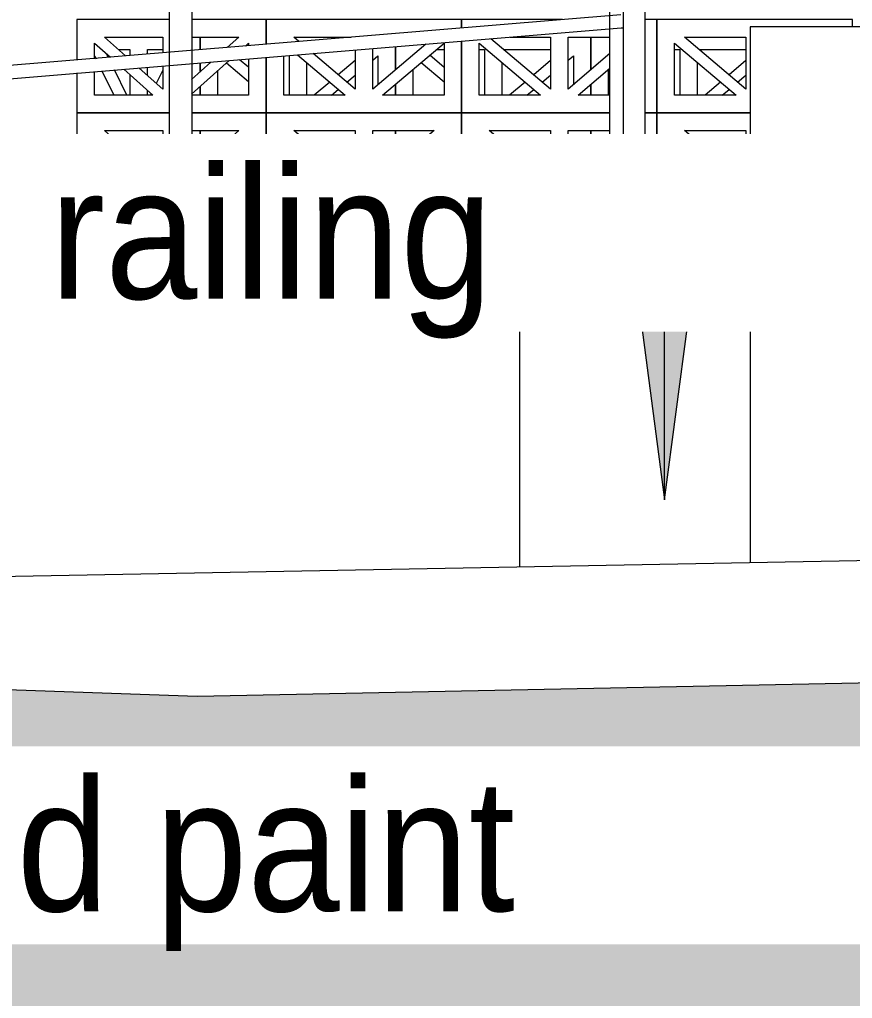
# Model space of a CAD drawing. Header units: millimetres. Extents: x -35517 to 139323, y -3702 to 5999.
# Drawn here: x -32559 to -31613, y -829 to 284 of the extents above; entities that cross this region are included whole.
import ezdxf

# ---------------------------------------------------------------- set-up
doc = ezdxf.new("R2010")
doc.units = ezdxf.units.MM
for name, color, linetype, lineweight in [('A-DETL-GENF', 92, 'Continuous', 5), ('A-DETL-THIN', 151, 'Continuous', 5), ('A-FLOR-HRAL', 11, 'Continuous', 5), ('A-GLAZ-CURT', 52, 'Continuous', 5), ('A-WALL', 113, 'Continuous', 9), ('C-TOPO', 7, 'Continuous', 5), ('G-ANNO-TEXT', 231, 'Continuous', 5)]:
    doc.layers.add(name, color=color, linetype=linetype, lineweight=lineweight)
doc.styles.add('Arial', font='arial.ttf', dxfattribs={"width": 0.9, "height": 150})

# ---------------------------------------------------------------- blocks, each defined once
blk = doc.blocks.new('The BREEZEBLOCK Family1 - The BREEZEBLOCK Family1-1267693-GENERAL NORTH ELEVATION')
at = {"layer": 'A-GLAZ-CURT'}
for p, q in [((-31909.6, 51.2), (-31909.6, 14.6)), ((-31814.6, 37.5), (-31808.6, 37.5)), ((-31808.6, 37.5), (-31808.6, 0)), ((-31786.6, 37.5), (-31733.6, 37.5)), ((-31788.6, 0), (-31788.6, 22.7)), ((-31733.6, 25), (-31752.7, 8.7)), ((-31889.6, 0), (-31889.6, 15.1)), ((-31743, 0.5), (-31733.6, 8.6))]:
    blk.add_line(p, q, dxfattribs=at)
blk = doc.blocks.new('The BREEZEBLOCK Family1 - The BREEZEBLOCK Family1-V1-GENERAL NORTH ELEVATION')
at = {"layer": 'A-GLAZ-CURT'}
for p, q in [((-32131.6, 51.2), (-32131.6, 47.9)), ((-31909.6, 14.6), (-31909.6, 51.2)), ((-32036.6, 37.5), (-32030.6, 37.5)), ((-32030.6, 37.5), (-32030.6, 0)), ((-32008.6, 37.5), (-31955.6, 37.5)), ((-32131.6, 32.8), (-32131.6, 14.6)), ((-32102.4, 22.8), (-32076.6, 0.9)), ((-32076.6, 17.3), (-32092.7, 31.1)), ((-32010.6, 0), (-32010.6, 22.7)), ((-31955.6, 25), (-31974.7, 8.7)), ((-31935.6, 25.5), (-31929.6, 30.6)), ((-31929.6, 30.6), (-31929.6, 0)), ((-32111.6, 0), (-32111.6, 15.1)), ((-31965, 0.5), (-31955.6, 8.6))]:
    blk.add_line(p, q, dxfattribs=at)
blk = doc.blocks.new('The BREEZEBLOCK Family1 - The BREEZEBLOCK Family1-V2-GENERAL NORTH ELEVATION')
at = {"layer": 'A-GLAZ-CURT'}
for p, q in [((-32353.6, 51.2), (-32353.6, 29.4)), ((-32131.6, 47.9), (-32131.6, 51.2)), ((-32306.7, 37.5), (-32298.8, 37.5)), ((-32258.6, 37.5), (-32256.1, 37.5)), ((-32252.6, 22.7), (-32252.6, 0)), ((-32232.6, 0), (-32232.6, 22.7)), ((-32177.6, 25), (-32196.7, 8.7)), ((-32157.6, 25.5), (-32151.6, 30.6)), ((-32151.6, 30.6), (-32151.6, 0)), ((-32131.6, 14.6), (-32131.6, 32.8)), ((-32353.6, 14.3), (-32353.6, 12.6)), ((-32333.6, 0), (-32333.6, 13.5)), ((-32317.9, 17.3), (-32298.8, 1.1)), ((-32298.8, 17.5), (-32300.2, 18.8)), ((-32187, 0.5), (-32177.6, 8.6))]:
    blk.add_line(p, q, dxfattribs=at)
blk = doc.blocks.new('The BREEZEBLOCK Family1 - The BREEZEBLOCK Family1-1267695-GENERAL NORTH ELEVATION')
at = {"layer": 'A-GLAZ-CURT'}
for p, q in [((-32353.6, 29.4), (-32353.6, 51.2)), ((-32446.4, 37.5), (-32433.6, 37.5)), ((-32433.6, 37.5), (-32433.6, 26)), ((-32413.6, 24.4), (-32413.6, 37.5)), ((-32413.6, 37.5), (-32396.1, 37.5)), ((-32473.6, 30.6), (-32468.2, 19.5)), ((-32454.2, 20.7), (-32459.7, 32)), ((-32353.6, 12.6), (-32353.6, 14.3)), ((-32461.4, 5.6), (-32458.7, 0)), ((-32444.1, 0), (-32447.4, 6.8)), ((-32433.6, 7.7), (-32433.6, 0)), ((-32413.6, 8.1), (-32413.6, 9.3)), ((-32397.9, 10.6), (-32403, 0))]:
    blk.add_line(p, q, dxfattribs=at)
blk = doc.blocks.new('The BREEZEBLOCK Family1 - The BREEZEBLOCK Family1-V3-GENERAL NORTH ELEVATION')
at = {"layer": 'A-GLAZ-CURT'}
for p, q in [((-31909.6, 157.6), (-31909.6, 120.6)), ((-31814.6, 143.5), (-31808.6, 143.5)), ((-31808.6, 143.5), (-31808.6, 91.6)), ((-31786.6, 143.5), (-31733.6, 143.5)), ((-31788.6, 91.6), (-31788.6, 128.7)), ((-31733.6, 131), (-31752.7, 114.7)), ((-31889.6, 92.1), (-31889.6, 121.1)), ((-31743, 106.5), (-31733.6, 114.6)), ((-31909.6, 104.1), (-31909.6, 91.6)), ((-31762.4, 106.5), (-31780, 91.6)), ((-31760.6, 91.6), (-31752.7, 98.3))]:
    blk.add_line(p, q, dxfattribs=at)
blk = doc.blocks.new('The BREEZEBLOCK Family1 - The BREEZEBLOCK Family1-V4-GENERAL NORTH ELEVATION')
at = {"layer": 'A-GLAZ-CURT'}
for p, q in [((-32131.6, 157.6), (-32131.6, 120.6)), ((-31909.6, 120.6), (-31909.6, 157.6)), ((-32076.6, 123.3), (-32092.7, 137.1)), ((-32085.2, 143.5), (-32076.6, 143.5)), ((-32036.6, 143.5), (-32030.6, 143.5)), ((-32030.6, 143.5), (-32030.6, 91.6)), ((-32008.6, 143.5), (-31955.6, 143.5)), ((-31935.6, 131.5), (-31929.6, 136.6)), ((-31929.6, 136.6), (-31929.6, 103.6)), ((-32102.4, 128.8), (-32076.6, 106.9)), ((-32010.6, 91.6), (-32010.6, 128.7)), ((-31955.6, 131), (-31974.7, 114.7)), ((-32111.6, 91.6), (-32111.6, 121.1)), ((-31965, 106.5), (-31955.6, 114.6)), ((-32131.6, 104.1), (-32131.6, 91.6)), ((-31984.4, 106.5), (-32002, 91.6)), ((-31909.6, 91.6), (-31909.6, 104.1)), ((-31982.6, 91.6), (-31974.7, 98.3))]:
    blk.add_line(p, q, dxfattribs=at)
blk = doc.blocks.new('The BREEZEBLOCK Family1 - The BREEZEBLOCK Family1-V5-GENERAL NORTH ELEVATION')
at = {"layer": 'A-GLAZ-CURT'}
for p, q in [((-32353.6, 157.6), (-32353.6, 118.6)), ((-32131.6, 120.6), (-32131.6, 157.6)), ((-32298.8, 123.5), (-32314.3, 136.7)), ((-32306.7, 143.5), (-32298.8, 143.5)), ((-32258.6, 143.5), (-32252.6, 143.5)), ((-32252.6, 143.5), (-32252.6, 91.6)), ((-32230.6, 143.5), (-32177.6, 143.5)), ((-32157.6, 131.5), (-32151.6, 136.6)), ((-32151.6, 136.6), (-32151.6, 103.6)), ((-32323.8, 128.3), (-32298.8, 107.1)), ((-32232.6, 91.6), (-32232.6, 128.7)), ((-32177.6, 131), (-32196.7, 114.7)), ((-32333.6, 91.6), (-32333.6, 119.5)), ((-32187, 106.5), (-32177.6, 114.6)), ((-32353.6, 101.7), (-32353.6, 91.6)), ((-32206.4, 106.5), (-32224, 91.6)), ((-32131.6, 91.6), (-32131.6, 104.1)), ((-32204.6, 91.6), (-32196.7, 98.3))]:
    blk.add_line(p, q, dxfattribs=at)
blk = doc.blocks.new('The BREEZEBLOCK Family1 - The BREEZEBLOCK Family1-V6-GENERAL NORTH ELEVATION')
at = {"layer": 'A-GLAZ-CURT'}
for p, q in [((-32353.6, 118.6), (-32353.6, 157.6)), ((-32473.6, 136.6), (-32451.7, 91.6)), ((-32437.1, 91.6), (-32459.7, 138)), ((-32446.4, 143.5), (-32433.6, 143.5)), ((-32433.6, 143.5), (-32433.6, 133)), ((-32413.6, 114.1), (-32413.6, 143.5)), ((-32413.6, 143.5), (-32396.1, 143.5)), ((-32433.6, 115.1), (-32433.6, 91.6)), ((-32396.1, 120.3), (-32403.5, 105.1)), ((-32353.6, 91.6), (-32353.6, 101.7)), ((-32413.6, 91.6), (-32413.6, 97.2)), ((-32409.2, 93.3), (-32410, 91.6))]:
    blk.add_line(p, q, dxfattribs=at)
blk = doc.blocks.new('The BREEZEBLOCK Family1 - The BREEZEBLOCK Family1-V7-GENERAL NORTH ELEVATION')
at = {"layer": 'A-GLAZ-CURT'}
for p, q in [((-31909.6, 263.6), (-31909.6, 226.6)), ((-31814.6, 249.5), (-31808.6, 249.5)), ((-31808.6, 249.5), (-31808.6, 197.6)), ((-31786.6, 249.5), (-31733.6, 249.5)), ((-31788.6, 197.6), (-31788.6, 234.7)), ((-31733.6, 237), (-31752.7, 220.7)), ((-31889.6, 197.6), (-31889.6, 227.1)), ((-31762.4, 212.5), (-31780, 197.6)), ((-31743, 212.5), (-31733.6, 220.6)), ((-31909.6, 210.1), (-31909.6, 197.6)), ((-31760.6, 197.6), (-31752.7, 204.3))]:
    blk.add_line(p, q, dxfattribs=at)
blk = doc.blocks.new('The BREEZEBLOCK Family1 - The BREEZEBLOCK Family1-V8-GENERAL NORTH ELEVATION')
at = {"layer": 'A-GLAZ-CURT'}
for p, q in [((-31909.6, 226.6), (-31909.6, 263.6)), ((-32131.6, 252.8), (-32131.6, 226.6)), ((-32085.2, 249.5), (-32076.6, 249.5)), ((-32036.6, 249.5), (-32030.6, 249.5)), ((-32030.6, 249.5), (-32030.6, 197.6)), ((-32008.6, 249.5), (-31955.6, 249.5)), ((-32102.4, 234.8), (-32076.6, 212.9)), ((-32076.6, 229.3), (-32092.7, 243.1)), ((-32010.6, 197.6), (-32010.6, 234.7)), ((-31955.6, 237), (-31974.7, 220.7)), ((-31935.6, 237.5), (-31929.6, 242.6)), ((-31929.6, 242.6), (-31929.6, 209.6)), ((-32111.6, 197.6), (-32111.6, 227.1)), ((-31984.4, 212.5), (-32002, 197.6)), ((-31965, 212.5), (-31955.6, 220.6)), ((-32131.6, 210.1), (-32131.6, 197.6)), ((-31982.6, 197.6), (-31974.7, 204.3)), ((-31909.6, 197.6), (-31909.6, 210.1))]:
    blk.add_line(p, q, dxfattribs=at)
blk = doc.blocks.new('The BREEZEBLOCK Family1 - The BREEZEBLOCK Family1-V9-GENERAL NORTH ELEVATION')
at = {"layer": 'A-GLAZ-CURT'}
for p, q in [((-32353.6, 263.6), (-32353.6, 249.4)), ((-32131.6, 226.6), (-32131.6, 252.8)), ((-32353.6, 234.3), (-32353.6, 224.6)), ((-32323.8, 234.3), (-32298.8, 213.1)), ((-32298.8, 229.5), (-32308.8, 238)), ((-32252.6, 242.7), (-32252.6, 197.6)), ((-32232.6, 197.6), (-32232.6, 234.7)), ((-32177.6, 237), (-32196.7, 220.7)), ((-32157.6, 237.5), (-32151.6, 242.6)), ((-32151.6, 242.6), (-32151.6, 209.6)), ((-32333.6, 197.6), (-32333.6, 225.5)), ((-32206.4, 212.5), (-32224, 197.6)), ((-32187, 212.5), (-32177.6, 220.6)), ((-32353.6, 207.7), (-32353.6, 197.6)), ((-32204.6, 197.6), (-32196.7, 204.3)), ((-32131.6, 197.6), (-32131.6, 210.1))]:
    blk.add_line(p, q, dxfattribs=at)
blk = doc.blocks.new('The BREEZEBLOCK Family1 - The BREEZEBLOCK Family1-V10-GENERAL NORTH ELEVATION')
at = {"layer": 'A-GLAZ-CURT'}
for p, q in [((-32353.6, 249.4), (-32353.6, 263.6)), ((-32446.4, 249.5), (-32433.6, 249.5)), ((-32433.6, 249.5), (-32433.6, 242.7)), ((-32413.6, 244.4), (-32413.6, 249.5)), ((-32413.6, 249.5), (-32396.1, 249.5)), ((-32473.6, 242.6), (-32471.9, 239.2)), ((-32457.9, 240.4), (-32459.7, 244)), ((-32353.6, 224.6), (-32353.6, 234.3)), ((-32465.2, 225.3), (-32451.7, 197.6)), ((-32437.1, 197.6), (-32451.1, 226.5)), ((-32413.6, 220.1), (-32413.6, 229.3)), ((-32396.1, 226.3), (-32403.5, 211.1)), ((-32433.6, 221.1), (-32433.6, 197.6)), ((-32413.6, 197.6), (-32413.6, 203.2)), ((-32353.6, 197.6), (-32353.6, 207.7)), ((-32409.2, 199.3), (-32410, 197.6))]:
    blk.add_line(p, q, dxfattribs=at)
blk = doc.blocks.new('The BREEZEBLOCK Family1 - The BREEZEBLOCK Family1-V62-GENERAL NORTH ELEVATION')
at = {"layer": 'A-GLAZ-CURT'}
for p, q in [((-31728.6, 71.6), (-31834.6, 71.6)), ((-31834.6, 71.6), (-31834.6, 0)), ((-31814.6, 0), (-31814.6, 44.8)), ((-31814.6, 44.8), (-31761.8, 0)), ((-31742.4, 0), (-31803.3, 51.6)), ((-31803.3, 51.6), (-31733.6, 51.6)), ((-31733.6, 51.6), (-31733.6, 0))]:
    blk.add_line(p, q, dxfattribs=at)
blk = doc.blocks.new('The BREEZEBLOCK Family1 - The BREEZEBLOCK Family1-V63-GENERAL NORTH ELEVATION')
at = {"layer": 'A-GLAZ-CURT'}
for p, q in [((-31888, 71.6), (-32056.6, 71.6)), ((-32056.6, 71.6), (-32056.6, 54.1)), ((-31834.6, 71.6), (-31848.1, 71.6)), ((-31834.6, 0), (-31834.6, 71.6)), ((-31955.6, 47.5), (-31955.6, 0)), ((-31935.6, 0), (-31935.6, 49.1)), ((-31905.5, 51.6), (-31888, 51.6)), ((-32056.6, 39.1), (-32056.6, 0)), ((-32036.6, 0), (-32036.6, 40.7)), ((-32032.2, 41.1), (-31983.8, 0)), ((-31964.4, 0), (-32014.6, 42.6)), ((-31888, 32.9), (-31926.7, 0)), ((-31907.4, 0), (-31888, 16.4))]:
    blk.add_line(p, q, dxfattribs=at)
blk = doc.blocks.new('The BREEZEBLOCK Family1 - The BREEZEBLOCK Family1-V64-GENERAL NORTH ELEVATION')
at = {"layer": 'A-GLAZ-CURT'}
for p, q in [((-32056.6, 71.6), (-32278.6, 71.6)), ((-32278.6, 71.6), (-32278.6, 35.6)), ((-32056.6, 54.1), (-32056.6, 71.6)), ((-32258.6, 37.3), (-32258.6, 44.8)), ((-32258.6, 44.8), (-32250.5, 37.9)), ((-32232.9, 39.4), (-32247.3, 51.6)), ((-32247.3, 51.6), (-32177.6, 51.6)), ((-32177.6, 51.6), (-32177.6, 44)), ((-32157.6, 45.7), (-32157.6, 51.6)), ((-32157.6, 51.6), (-32087.8, 51.6)), ((-32107.7, 34.8), (-32148.7, 0)), ((-32129.4, 0), (-32086.2, 36.6)), ((-32076.6, 37.4), (-32076.6, 0)), ((-32056.6, 0), (-32056.6, 39.1)), ((-32234.4, 24.2), (-32205.8, 0)), ((-32186.4, 0), (-32216.7, 25.7)), ((-32177.6, 29), (-32177.6, 0)), ((-32157.6, 0), (-32157.6, 30.6)), ((-32278.6, 20.6), (-32278.6, 0)), ((-32258.6, 0), (-32258.6, 22.2))]:
    blk.add_line(p, q, dxfattribs=at)
blk = doc.blocks.new('The BREEZEBLOCK Family1 - The BREEZEBLOCK Family1-1267697-GENERAL NORTH ELEVATION')
at = {"layer": 'A-GLAZ-CURT'}
for p, q in [((-32388, 71.6), (-32493.6, 71.6)), ((-32493.6, 71.6), (-32493.6, 17.4)), ((-32278.6, 71.6), (-32363.6, 71.6)), ((-32278.6, 35.6), (-32278.6, 71.6)), ((-32473.6, 19.1), (-32473.6, 44.8)), ((-32473.6, 44.8), (-32447.5, 21.5)), ((-32430.2, 23), (-32462.3, 51.6)), ((-32462.3, 51.6), (-32396.1, 51.6)), ((-32396.1, 51.6), (-32396.1, 25.8)), ((-32363.6, 51.6), (-32309.8, 51.6)), ((-32309.8, 51.6), (-32332.9, 31.1)), ((-32311.9, 32.8), (-32298.6, 44.8)), ((-32298.6, 44.8), (-32298.6, 33.9)), ((-32351.4, 14.5), (-32363.6, 3.6)), ((-32348.7, 0), (-32330.5, 16.2)), ((-32298.6, 18.9), (-32298.6, 0)), ((-32278.6, 0), (-32278.6, 20.6)), ((-32493.6, 3), (-32493.6, 0)), ((-32473.6, 0), (-32473.6, 4.6)), ((-32432.1, 7.8), (-32423.4, 0)), ((-32404.4, 0), (-32414.8, 9.2)), ((-32396.1, 10.8), (-32396.1, 0))]:
    blk.add_line(p, q, dxfattribs=at)
blk = doc.blocks.new('The BREEZEBLOCK Family1 - The BREEZEBLOCK Family1-V65-GENERAL NORTH ELEVATION')
at = {"layer": 'A-GLAZ-CURT'}
for p, q in [((-31728.6, 177.6), (-31834.6, 177.6)), ((-31834.6, 177.6), (-31834.6, 87.5)), ((-31733.6, 98.5), (-31803.3, 157.6)), ((-31803.3, 157.6), (-31733.6, 157.6)), ((-31733.6, 157.6), (-31733.6, 98.5)), ((-31814.6, 91.6), (-31814.6, 150.8)), ((-31814.6, 150.8), (-31744.8, 91.6)), ((-31744.8, 91.6), (-31814.6, 91.6)), ((-31834.6, 71.6), (-31728.6, 71.6))]:
    blk.add_line(p, q, dxfattribs=at)
blk = doc.blocks.new('The BREEZEBLOCK Family1 - The BREEZEBLOCK Family1-V66-GENERAL NORTH ELEVATION')
at = {"layer": 'A-GLAZ-CURT'}
for p, q in [((-31888, 177.6), (-32056.6, 177.6)), ((-32056.6, 177.6), (-32056.6, 71.6)), ((-31834.6, 177.6), (-31848.1, 177.6)), ((-31834.6, 87.5), (-31834.6, 177.6)), ((-31955.6, 98.5), (-32025.3, 157.6)), ((-32025.3, 157.6), (-31955.6, 157.6)), ((-31955.6, 157.6), (-31955.6, 98.5)), ((-31935.6, 98.5), (-31935.6, 157.6)), ((-31935.6, 157.6), (-31888, 157.6)), ((-32036.6, 91.6), (-32036.6, 150.8)), ((-32036.6, 150.8), (-31966.8, 91.6)), ((-31888, 138.9), (-31935.6, 98.5)), ((-31924.3, 91.6), (-31888, 122.4)), ((-31966.8, 91.6), (-32036.6, 91.6)), ((-31888, 91.6), (-31924.3, 91.6)), ((-32056.6, 71.6), (-31888, 71.6)), ((-31848.1, 71.6), (-31834.6, 71.6))]:
    blk.add_line(p, q, dxfattribs=at)
blk = doc.blocks.new('The BREEZEBLOCK Family1 - The BREEZEBLOCK Family1-V67-GENERAL NORTH ELEVATION')
at = {"layer": 'A-GLAZ-CURT'}
for p, q in [((-32056.6, 177.6), (-32278.6, 177.6)), ((-32278.6, 177.6), (-32278.6, 71.6)), ((-32056.6, 71.6), (-32056.6, 177.6)), ((-32177.6, 98.5), (-32247.3, 157.6)), ((-32247.3, 157.6), (-32177.6, 157.6)), ((-32177.6, 157.6), (-32177.6, 98.5)), ((-32087.8, 157.6), (-32157.6, 98.5)), ((-32157.6, 98.5), (-32157.6, 157.6)), ((-32157.6, 157.6), (-32087.8, 157.6)), ((-32258.6, 91.6), (-32258.6, 150.8)), ((-32258.6, 150.8), (-32188.8, 91.6)), ((-32146.3, 91.6), (-32076.6, 150.8)), ((-32076.6, 150.8), (-32076.6, 91.6)), ((-32188.8, 91.6), (-32258.6, 91.6)), ((-32076.6, 91.6), (-32146.3, 91.6)), ((-32278.6, 71.6), (-32056.6, 71.6))]:
    blk.add_line(p, q, dxfattribs=at)
blk = doc.blocks.new('The BREEZEBLOCK Family1 - The BREEZEBLOCK Family1-V68-GENERAL NORTH ELEVATION')
at = {"layer": 'A-GLAZ-CURT'}
for p, q in [((-32388, 177.6), (-32493.6, 177.6)), ((-32493.6, 177.6), (-32493.6, 71.6)), ((-32278.6, 177.6), (-32363.6, 177.6)), ((-32278.6, 71.6), (-32278.6, 177.6)), ((-32396.1, 98.5), (-32462.3, 157.6)), ((-32462.3, 157.6), (-32396.1, 157.6)), ((-32396.1, 157.6), (-32396.1, 98.5)), ((-32309.8, 157.6), (-32363.6, 109.6)), ((-32363.6, 157.6), (-32309.8, 157.6)), ((-32473.6, 91.6), (-32473.6, 150.8)), ((-32473.6, 150.8), (-32407.3, 91.6)), ((-32363.6, 92.7), (-32298.6, 150.8)), ((-32298.6, 150.8), (-32298.6, 91.6)), ((-32407.3, 91.6), (-32473.6, 91.6)), ((-32298.6, 91.6), (-32363.6, 91.6)), ((-32493.6, 71.6), (-32388, 71.6)), ((-32363.6, 71.6), (-32278.6, 71.6))]:
    blk.add_line(p, q, dxfattribs=at)
blk = doc.blocks.new('The BREEZEBLOCK Family1 - The BREEZEBLOCK Family1-V72-GENERAL NORTH ELEVATION')
at = {"layer": 'A-GLAZ-CURT'}
for p, q in [((-31612.6, 283.6), (-31834.6, 283.6)), ((-31834.6, 283.6), (-31834.6, 177.6)), ((-31612.6, 275.3), (-31612.6, 283.6)), ((-31814.6, 197.6), (-31814.6, 256.8)), ((-31814.6, 256.8), (-31744.8, 197.6)), ((-31733.6, 204.5), (-31803.3, 263.6)), ((-31803.3, 263.6), (-31733.6, 263.6)), ((-31733.6, 263.6), (-31733.6, 204.5)), ((-31744.8, 197.6), (-31814.6, 197.6)), ((-31834.6, 177.6), (-31728.6, 177.6))]:
    blk.add_line(p, q, dxfattribs=at)
blk = doc.blocks.new('The BREEZEBLOCK Family1 - The BREEZEBLOCK Family1-V73-GENERAL NORTH ELEVATION')
at = {"layer": 'A-GLAZ-CURT'}
for p, q in [((-31942.1, 283.6), (-32056.6, 283.6)), ((-32056.6, 283.6), (-32056.6, 274.1)), ((-31834.6, 283.6), (-31848.1, 283.6)), ((-31834.6, 177.6), (-31834.6, 283.6)), ((-32056.6, 259.1), (-32056.6, 177.6)), ((-32036.6, 197.6), (-32036.6, 256.8)), ((-32036.6, 256.8), (-31966.8, 197.6)), ((-31955.6, 204.5), (-32023.2, 261.8)), ((-32001.5, 263.6), (-31955.6, 263.6)), ((-31955.6, 263.6), (-31955.6, 204.5)), ((-31935.6, 204.5), (-31935.6, 263.6)), ((-31935.6, 263.6), (-31888, 263.6)), ((-31888, 244.9), (-31935.6, 204.5)), ((-31924.3, 197.6), (-31888, 228.4)), ((-31966.8, 197.6), (-32036.6, 197.6)), ((-31888, 197.6), (-31924.3, 197.6)), ((-32056.6, 177.6), (-31888, 177.6)), ((-31848.1, 177.6), (-31834.6, 177.6))]:
    blk.add_line(p, q, dxfattribs=at)
blk = doc.blocks.new('The BREEZEBLOCK Family1 - The BREEZEBLOCK Family1-V74-GENERAL NORTH ELEVATION')
at = {"layer": 'A-GLAZ-CURT'}
for p, q in [((-32056.6, 283.6), (-32278.6, 283.6)), ((-32278.6, 283.6), (-32278.6, 255.6)), ((-32056.6, 274.1), (-32056.6, 283.6)), ((-32241.5, 258.7), (-32247.3, 263.6)), ((-32247.3, 263.6), (-32182.1, 263.6)), ((-32146.3, 197.6), (-32076.6, 256.8)), ((-32076.6, 256.8), (-32076.6, 197.6)), ((-32056.6, 177.6), (-32056.6, 259.1)), ((-32177.6, 204.5), (-32225.3, 245)), ((-32177.6, 249), (-32177.6, 204.5)), ((-32097.2, 255.7), (-32157.6, 204.5)), ((-32157.6, 204.5), (-32157.6, 250.6)), ((-32278.6, 240.6), (-32278.6, 177.6)), ((-32258.6, 197.6), (-32258.6, 242.2)), ((-32243, 243.5), (-32188.8, 197.6)), ((-32188.8, 197.6), (-32258.6, 197.6)), ((-32076.6, 197.6), (-32146.3, 197.6)), ((-32278.6, 177.6), (-32056.6, 177.6))]:
    blk.add_line(p, q, dxfattribs=at)
blk = doc.blocks.new('The BREEZEBLOCK Family1 - The BREEZEBLOCK Family1-V75-GENERAL NORTH ELEVATION')
at = {"layer": 'A-GLAZ-CURT'}
for p, q in [((-32388, 283.6), (-32493.6, 283.6)), ((-32493.6, 283.6), (-32493.6, 237.4)), ((-32278.6, 283.6), (-32363.6, 283.6)), ((-32278.6, 255.6), (-32278.6, 283.6)), ((-32473.6, 239.1), (-32473.6, 256.8)), ((-32473.6, 256.8), (-32455.7, 240.8)), ((-32438.4, 242.3), (-32462.3, 263.6)), ((-32462.3, 263.6), (-32396.1, 263.6)), ((-32396.1, 263.6), (-32396.1, 245.8)), ((-32363.6, 263.6), (-32309.8, 263.6)), ((-32309.8, 263.6), (-32323, 251.9)), ((-32302.1, 253.6), (-32298.6, 256.8)), ((-32298.6, 256.8), (-32298.6, 253.9)), ((-32363.6, 198.7), (-32320.6, 237.1)), ((-32341.5, 235.3), (-32363.6, 215.6)), ((-32298.6, 238.9), (-32298.6, 197.6)), ((-32278.6, 177.6), (-32278.6, 240.6)), ((-32493.6, 223), (-32493.6, 177.6)), ((-32473.6, 197.6), (-32473.6, 224.6)), ((-32440.3, 227.1), (-32407.3, 197.6)), ((-32396.1, 204.5), (-32423, 228.5)), ((-32396.1, 230.8), (-32396.1, 204.5)), ((-32407.3, 197.6), (-32473.6, 197.6)), ((-32298.6, 197.6), (-32363.6, 197.6)), ((-32493.6, 177.6), (-32388, 177.6)), ((-32363.6, 177.6), (-32278.6, 177.6))]:
    blk.add_line(p, q, dxfattribs=at)
blk = doc.blocks.new('Railing - 25mm-V150-GENERAL NORTH ELEVATION')
at = {"layer": 'A-FLOR-HRAL'}
for p, q in [((-31873.1, 930), (-31873.1, 0)), ((-31873.1, 930), (-31848.1, 930)), ((-31848.1, 0), (-31848.1, 930))]:
    blk.add_line(p, q, dxfattribs=at)
blk = doc.blocks.new('Railing - Railing-1356895-GENERAL NORTH ELEVATION')
at = {"layer": 'A-FLOR-HRAL'}
for p, q in [((-31728.6, 87.5), (-31860.6, 87.5)), ((-31860.6, 72.5), (-31728.6, 72.5))]:
    blk.add_line(p, q, dxfattribs=at)
blk.add_blockref('Railing - 25mm-V150-GENERAL NORTH ELEVATION', (0, 0))
blk = doc.blocks.new('Railing - 25mm-1357133-GENERAL NORTH ELEVATION')
at = {"layer": 'A-FLOR-HRAL'}
for p, q in [((-32388.3, 0), (-32388.3, 648.8)), ((-32363.3, 650.9), (-32363.3, 0))]:
    blk.add_line(p, q, dxfattribs=at)
at = {"layer": 'A-FLOR-HRAL', "flags": 128}
for points in [[(-32388.3, 648.8), (-32388, 648.8), (-32385.6, 649), (-32381.2, 649.4), (-32375.8, 649.8)], [(-32375.8, 649.8), (-32370.4, 650.3), (-32366, 650.6), (-32363.6, 650.8)]]:
    blk.add_lwpolyline(points, dxfattribs=at)
blk = doc.blocks.new('Railing - 25mm-V155-GENERAL NORTH ELEVATION')
at = {"layer": 'A-FLOR-HRAL'}
for p, q in [((-31888.3, 0), (-31888.3, 690.5)), ((-31875.8, 691.5), (-31873, 691.7))]:
    blk.add_line(p, q, dxfattribs=at)
at = {"layer": 'A-FLOR-HRAL', "flags": 128}
blk.add_lwpolyline([(-31888.3, 690.5), (-31888, 690.5), (-31885.6, 690.7), (-31881.2, 691), (-31875.8, 691.5)], dxfattribs=at)
blk = doc.blocks.new('Railing - Railing-1357482-GENERAL NORTH ELEVATION')
at = {"layer": 'A-FLOR-HRAL'}
for p, q in [((-31875.8, 289.2), (-35345.8, 0)), ((-35165.2, 0), (-31875.2, 274.2)), ((-31875.2, 274.2), (-31873.1, 274.2)), ((-31875.8, 69.2), (-32705.8, 0)), ((-31873.1, 69.2), (-31875.8, 69.2)), ((-32525.2, 0), (-31875.2, 54.2)), ((-31875.2, 54.2), (-31873.1, 54.2))]:
    blk.add_line(p, q, dxfattribs=at)
for name in ['Railing - 25mm-V155-GENERAL NORTH ELEVATION', 'Railing - 25mm-1357133-GENERAL NORTH ELEVATION']:
    blk.add_blockref(name, (0, 0))

msp = doc.modelspace()

# ---------------------------------------------------------------- hatches: boundary and pattern name
at = {"layer": 'A-DETL-GENF'}
h = msp.add_hatch(dxfattribs=at)
h.set_pattern_fill('FP_39', style=0, pattern_type=2)
h.set_pattern_definition([(45, (23690.78, 31918.81), (0, 179.99969), [127.279, -127.279]), (45, (23720.78, 31888.81), (0, 179.99969), [127.279, -127.279]), (45, (23750.78, 31858.81), (0, 179.99969), [127.279, -127.279]), (315, (23780.78, 31858.81), (179.99969, 0), [127.279, -127.279]), (315, (23810.78, 31888.81), (179.99969, 0), [127.279, -127.279]), (315, (23840.78, 31918.81), (179.99969, 0), [127.279, -127.279])])
h.paths.add_polyline_path([(-320.6, -2901.7), (64.7, -2900.8), (523.6, -2898), (833.3, -2895.3), (1216.2, -2890.5), (1598, -2884.4), (1978.4, -2876.7), (2357.2, -2867.6), (2734.3, -2856.9), (3109.4, -2844.7), (3482.3, -2830.7), (3852.9, -2815), (4220.9, -2797.5), (4586.1, -2778.3), (4948.4, -2757.1), (5307.5, -2734), (5672.1, -2708.2), (5672.1, 676.2), (4827, 576.7), (121.3, 369.5), (-5670.9, 168.8), (-6748.1, 107.7), (-9451.9, 88.9), (-17174.8, 18.7), (-19292.2, -166.5), (-26828.4, -373.2), (-32357.1, -485.9), (-35516.6, -374), (-35516.6, -2145.2), (-35023.8, -2125.6), (-34465.8, -2105), (-33917.4, -2086.3), (-33378.2, -2069.7), (-32847.6, -2054.9), (-32325.2, -2042), (-31810.5, -2031), (-31302.9, -2021.8), (-30802, -2014.3), (-30307.2, -2008.5), (-29818.1, -2004.3), (-29334.2, -2001.8), (-28617, -2000.9), (-27908.7, -2003.4), (-27207.5, -2009.2), (-26511.9, -2018), (-25820.1, -2029.7), (-25130.5, -2044.3), (-24441.3, -2061.4), (-23751.1, -2081.1), (-23057.9, -2103.1), (-22360.3, -2127.3), (-21420.2, -2162.7), (-20465.1, -2201.3), (-19491.1, -2242.9), (-18240.9, -2298.4), (-15326.3, -2431.4), (-13618.3, -2508), (-12118.6, -2573), (-10863.4, -2625.2), (-9554.5, -2677.3), (-8188, -2728.8), (-7124.3, -2766.7), (-6398.6, -2790.9), (-5661.7, -2813.9), (-4915, -2835.1), (-4160.2, -2854.1), (-3398.9, -2870.5), (-2632.7, -2883.9), (-1863.2, -2893.9), (-1091.9, -2899.9), (-706.2, -2901.4)])
at = {"layer": 'G-ANNO-TEXT'}
msp.add_hatch(color=7, dxfattribs=at).paths.add_polyline_path([(-31825.9, -262.3), (-31786.4, 37.7), (-31865.4, 37.7)])

# ---------------------------------------------------------------- linework, layer by layer
at = {"layer": 'A-DETL-THIN'}
for p, q in [((-32357.1, -485.9), (-35516.6, -374)), ((-26764, -371.9), (-32357.1, -485.9))]:
    msp.add_line(p, q, dxfattribs=at)
at = {"layer": 'A-WALL'}
for p, q in [((-31728.6, 275.3), (-31728.6, -334)), ((-30260.6, 275.3), (-31728.6, 275.3)), ((-31728.6, 0), (-35516.6, 0)), ((-31990.6, -338.8), (-31990.6, 0))]:
    msp.add_line(p, q, dxfattribs=at)
at = {"layer": 'C-TOPO'}
msp.add_line((-18397.3, -88.2), (-34962.8, -393.6), dxfattribs=at)
msp.add_line((-18397.3, -88.2), (-34962.8, -393.6), dxfattribs=at)
at = {"layer": 'G-ANNO-TEXT', "color": 7}
for p, q in [((-31786.4, 37.7), (-31865.4, 37.7)), ((-31865.4, 37.7), (-31825.9, -262.3)), ((-31825.9, -262.3), (-31825.9, 41.2)), ((-31825.9, -262.3), (-31786.4, 37.7)), ((-30938.9, -655), (-31825.9, -655))]:
    msp.add_line(p, q, dxfattribs=at)

# ---------------------------------------------------------------- block references
at = {"layer": 'A-FLOR-HRAL'}
for name in ['Railing - Railing-1356895-GENERAL NORTH ELEVATION', 'Railing - Railing-1357482-GENERAL NORTH ELEVATION']:
    msp.add_blockref(name, (0, 0), dxfattribs=at)
at = {"layer": 'A-GLAZ-CURT'}
for name in ['The BREEZEBLOCK Family1 - The BREEZEBLOCK Family1-V75-GENERAL NORTH ELEVATION', 'The BREEZEBLOCK Family1 - The BREEZEBLOCK Family1-V74-GENERAL NORTH ELEVATION', 'The BREEZEBLOCK Family1 - The BREEZEBLOCK Family1-V73-GENERAL NORTH ELEVATION', 'The BREEZEBLOCK Family1 - The BREEZEBLOCK Family1-V72-GENERAL NORTH ELEVATION', 'The BREEZEBLOCK Family1 - The BREEZEBLOCK Family1-V10-GENERAL NORTH ELEVATION', 'The BREEZEBLOCK Family1 - The BREEZEBLOCK Family1-V9-GENERAL NORTH ELEVATION', 'The BREEZEBLOCK Family1 - The BREEZEBLOCK Family1-V8-GENERAL NORTH ELEVATION', 'The BREEZEBLOCK Family1 - The BREEZEBLOCK Family1-V7-GENERAL NORTH ELEVATION', 'The BREEZEBLOCK Family1 - The BREEZEBLOCK Family1-V68-GENERAL NORTH ELEVATION', 'The BREEZEBLOCK Family1 - The BREEZEBLOCK Family1-V67-GENERAL NORTH ELEVATION', 'The BREEZEBLOCK Family1 - The BREEZEBLOCK Family1-V66-GENERAL NORTH ELEVATION', 'The BREEZEBLOCK Family1 - The BREEZEBLOCK Family1-V65-GENERAL NORTH ELEVATION', 'The BREEZEBLOCK Family1 - The BREEZEBLOCK Family1-V6-GENERAL NORTH ELEVATION', 'The BREEZEBLOCK Family1 - The BREEZEBLOCK Family1-V5-GENERAL NORTH ELEVATION', 'The BREEZEBLOCK Family1 - The BREEZEBLOCK Family1-V4-GENERAL NORTH ELEVATION', 'The BREEZEBLOCK Family1 - The BREEZEBLOCK Family1-V3-GENERAL NORTH ELEVATION', 'The BREEZEBLOCK Family1 - The BREEZEBLOCK Family1-1267697-GENERAL NORTH ELEVATION', 'The BREEZEBLOCK Family1 - The BREEZEBLOCK Family1-V64-GENERAL NORTH ELEVATION', 'The BREEZEBLOCK Family1 - The BREEZEBLOCK Family1-V63-GENERAL NORTH ELEVATION', 'The BREEZEBLOCK Family1 - The BREEZEBLOCK Family1-V62-GENERAL NORTH ELEVATION', 'The BREEZEBLOCK Family1 - The BREEZEBLOCK Family1-1267695-GENERAL NORTH ELEVATION', 'The BREEZEBLOCK Family1 - The BREEZEBLOCK Family1-V2-GENERAL NORTH ELEVATION', 'The BREEZEBLOCK Family1 - The BREEZEBLOCK Family1-V1-GENERAL NORTH ELEVATION', 'The BREEZEBLOCK Family1 - The BREEZEBLOCK Family1-1267693-GENERAL NORTH ELEVATION']:
    msp.add_blockref(name, (0, 0), dxfattribs=at)

# ---------------------------------------------------------------- next in the draw order: texts
at = {"layer": 'G-ANNO-TEXT', "color": 7, "char_height": 150, "attachment_point": 1, "style": 'Arial', "bg_fill": 3, "box_fill_scale": 1.25, "bg_fill_color": 256, "bg_fill_true_color": 13158600, "bg_fill_transparency": 0}
for s, insert, width in [('Stainless steel railing', (-33792.7, 116.2), 2135.695), ('Bagged plaster and paint', (-34092.8, -580), 2503.67)]:
    msp.add_mtext(s, dxfattribs=dict(at, insert=insert, width=width))

doc.saveas('drawing.dxf')
